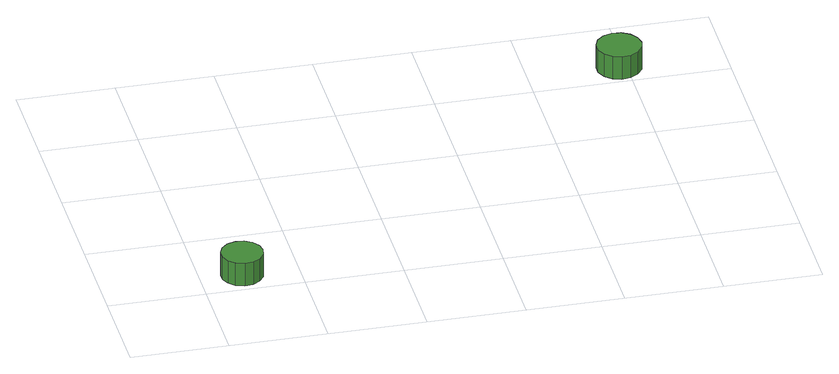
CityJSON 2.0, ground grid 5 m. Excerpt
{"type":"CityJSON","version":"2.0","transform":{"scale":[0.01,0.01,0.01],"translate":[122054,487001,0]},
"CityObjects":{
"tree1":{"type":"SolitaryVegetationObject","attributes":{"function":"something"},"geometry":[{"type":"MultiSurface","lod":"1","boundaries":[[[0,1,2,3,4,5,6,7,8,9,10,11,12,13,14]],[[15,16,17,18,19,20,21,22,23,24,25,26,27,28,29]],[[0,29,28,1]],[[1,28,27,2]],[[2,27,26,3]],[[3,26,25,4]],[[4,25,24,5]],[[5,24,23,6]],[[6,23,22,7]],[[7,22,21,8]],[[8,21,20,9]],[[9,20,19,10]],[[10,19,18,11]],[[11,18,17,12]],[[12,17,16,13]],[[13,16,15,14]],[[14,15,29,0]]]}]},
"tree2":{"type":"SolitaryVegetationObject","attributes":{"function":"something"},"geometry":[{"type":"MultiSurface","lod":"1","boundaries":[[[30,31,32,33,34,35,36,37,38,39,40,41,42,43,44]],[[45,46,47,48,49,50,51,52,53,54,55,56,57,58,59]],[[30,59,58,31]],[[31,58,57,32]],[[32,57,56,33]],[[33,56,55,34]],[[34,55,54,35]],[[35,54,53,36]],[[36,53,52,37]],[[37,52,51,38]],[[38,51,50,39]],[[39,50,49,40]],[[40,49,48,41]],[[41,48,47,42]],[[42,47,46,43]],[[43,46,45,44]],[[44,45,59,30]]]}]}
},
"vertices":[
[312,115,203],[303,159,203],[277,195,203],[238,217,203],[194,222,203],[151,208,203],[118,178,203],[100,137,203],[100,93,203],[118,52,203],[151,22,203],[194,8,203],[238,13,203],[277,35,203],[303,71,203],[303,71,74],[277,35,74],[238,13,74],[194,8,74],[151,22,74],[118,52,74],[100,93,74],[100,137,74],[118,178,74],[151,208,74],[194,222,74],[238,217,74],[277,195,74],[303,159,74],[312,115,74],
[2577,1635,186],[2567,1682,186],[2539,1721,186],[2498,1745,186],[2450,1750,186],[2405,1735,186],[2370,1703,186],[2350,1659,186],[2350,1612,186],[2370,1568,186],[2405,1536,186],[2450,1521,186],[2498,1526,186],[2539,1550,186],[2567,1589,186],[2567,1589,57],[2539,1550,57],[2498,1526,57],[2450,1521,57],[2405,1536,57],[2370,1568,57],[2350,1612,57],[2350,1659,57],[2370,1703,57],[2405,1735,57],[2450,1750,57],[2498,1745,57],[2539,1721,57],[2567,1682,57],[2577,1635,57]
]}
